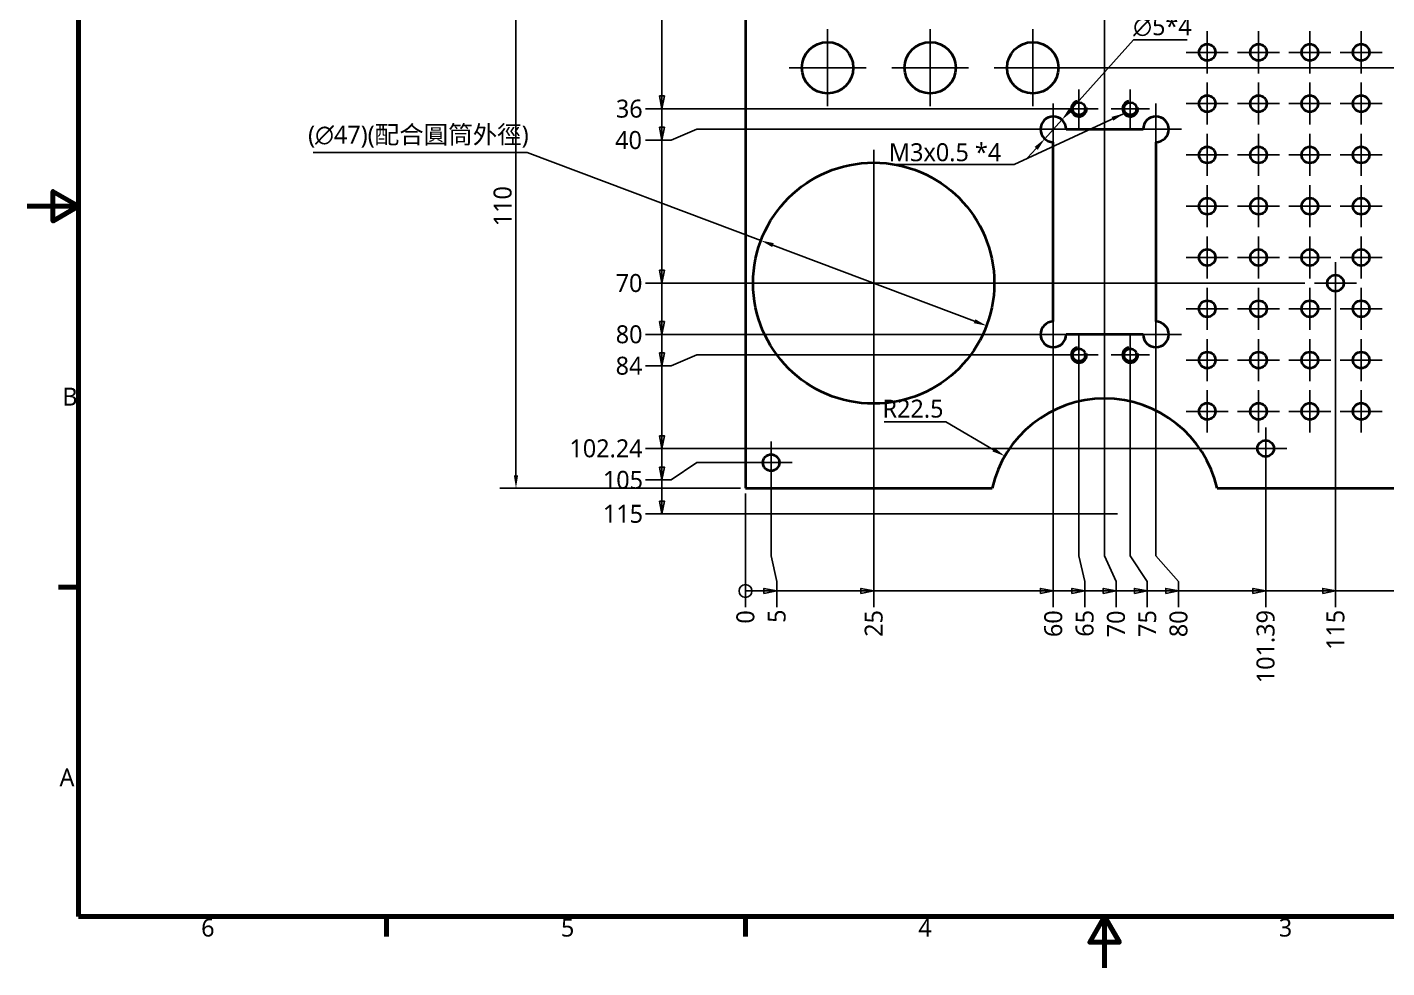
# Model space of a CAD drawing. Header units: millimetres. Extents: x 0 to 420, y 0 to 297.
# Drawn here: x 0 to 265, y 0 to 183.4 of the extents above; entities that cross this region are included whole.
import ezdxf

# ---------------------------------------------------------------- set-up
doc = ezdxf.new("R2010")
doc.units = ezdxf.units.MM
for name, color, linetype, lineweight, true_color in [('中心標記 (ISO)', 1, 'Continuous', 25, 0xff0000), ('中心線 (ISO)', 1, 'Continuous', 25, 0xff0000), ('圖框 (ISO)', 1, 'Continuous', 70, 0xff0000), ('標註 (ISO)', 5, 'Continuous', 25, 0x0000ff), ('窄部可見 (ISO)', 4, 'Continuous', 35, 0x00ffff), ('符號 (ISO)', 7, 'Continuous', 25, 0xff0080)]:
    doc.layers.add(name, color=color, linetype=linetype, lineweight=lineweight, true_color=true_color)
doc.layers.add('可見 (ISO)', color=7, linetype='Continuous', lineweight=35)
doc.styles.add('註記文字 (ISO)', font='')
doc.styles.get('註記文字 (ISO)').set_extended_font_data('Microsoft JhengHei')
doc.dimstyles.new('預設 (ISO)', dxfattribs={"dimtxt": 3.5, "dimasz": 2.5, "dimexe": 3.175, "dimexo": 1, "dimgap": 0.762, "dimtad": 1, "dimtoh": 1, "dimrnd": 1e-08, "dimdsep": 46, "dimtxsty": '註記文字 (ISO)', "dimcen": 0.09, "dimdle": 10, "dimclrd": 256, "dimclre": 256, "dimclrt": 256, "dimazin": 2, "dimtfac": 0.571429, "dimtmove": 0, "dimatfit": 3, "dimfxl": 1, "dimtolj": 1, "dimtzin": 0, "dimlwd": -1, "dimlwe": -1, "dimarcsym": 0})
doc.dimstyles.new('預設 (ISO)$7', dxfattribs={"dimtxt": 3.5, "dimasz": 2.5, "dimexe": 3.175, "dimexo": 1, "dimgap": 0.762, "dimtad": 1, "dimtoh": 1, "dimrnd": 1e-08, "dimdsep": 46, "dimtxsty": '註記文字 (ISO)', "dimcen": 0.09, "dimdle": 10, "dimclrd": 256, "dimclre": 256, "dimclrt": 256, "dimazin": 2, "dimtfac": 0.571429, "dimtmove": 0, "dimatfit": 3, "dimfxl": 1, "dimtolj": 1, "dimtzin": 0, "dimlwd": -1, "dimlwe": -1, "dimarcsym": 0})

# ---------------------------------------------------------------- blocks, each defined once
blk = doc.blocks.new('圖框 預設圖框')
at = {"layer": '圖框 (ISO)'}
for p, q in [((10, 74.25), (6.1, 74.25)), ((70, 10), (70, 6.1)), ((140, 10), (140, 6.1))]:
    blk.add_line(p, q, dxfattribs=at)
at = {"layer": '圖框 (ISO)', "flags": 128}
for points in [[(10, 10), (10, 287), (410, 287), (410, 10), (10, 10)], [(0, 148.5), (10, 148.5), (5, 151.39), (5, 145.61), (10, 148.5)], [(210, 0), (210, 10), (207.11, 5), (212.89, 5), (210, 10)]]:
    blk.add_lwpolyline(points, dxfattribs=at)
at = {"layer": '圖框 (ISO)', "char_height": 3.5, "attachment_point": 7, "style": '註記文字 (ISO)'}
for s, insert in [('B', (6.86, 109.63)), ('A', (6.3, 35.38)), ('6', (33.91, 6.04)), ('5', (104.03, 6.04)), ('4', (173.69, 6.1)), ('3', (243.95, 6.04))]:
    blk.add_mtext(s, dxfattribs=dict(at, insert=insert))
blk = doc.blocks.new('*D8')
at = {"layer": 'Defpoints', "color": 0, "transparency": 16777216}
for p in [(140, 203.5), (95.27, 93.5), (140, 93.5)]:
    blk.add_point(p, dxfattribs=at)
at = {"layer": '標註 (ISO)', "transparency": 16777216}
for p, q in [((139, 203.5), (92.09, 203.5)), ((95.27, 201), (95.27, 96)), ((139, 93.5), (92.09, 93.5))]:
    blk.add_line(p, q, dxfattribs=at)
for points in [[(94.85, 201), (95.68, 201), (95.27, 203.5)], [(94.85, 96), (95.68, 96), (95.27, 93.5)]]:
    blk.add_solid(points, dxfattribs=at)
at = {"layer": '標註 (ISO)', "transparency": 16777216, "insert": (92.68, 148.5), "char_height": 3.5, "attachment_point": 5, "rotation": 90, "style": '註記文字 (ISO)'}
blk.add_mtext('\\A1;110', dxfattribs=at)
blk = doc.blocks.new('*D9')
at = {"layer": 'Defpoints', "color": 0, "transparency": 16777216}
for p in [(140, 93.5), (140, 93.5), (140, 70.3)]:
    blk.add_point(p, dxfattribs=at)
at = {"layer": '標註 (ISO)', "transparency": 16777216}
blk.add_line((140, 92.5), (140, 70.3), dxfattribs=at)
at = {"layer": '標註 (ISO)', "transparency": 16777216, "insert": (140, 68.41), "char_height": 3.5, "attachment_point": 5, "rotation": 90, "style": '註記文字 (ISO)'}
blk.add_mtext('\\A1;0', dxfattribs=at)
blk = doc.blocks.new('*D11')
at = {"layer": 'Defpoints', "color": 0, "transparency": 16777216}
for p in [(165, 133.5), (140, 93.5), (165, 70.3)]:
    blk.add_point(p, dxfattribs=at)
at = {"layer": '標註 (ISO)', "transparency": 16777216}
blk.add_line((165, 132.5), (165, 70.3), dxfattribs=at)
at = {"layer": '標註 (ISO)', "transparency": 16777216, "insert": (165, 67.14), "char_height": 3.5, "attachment_point": 5, "rotation": 90, "style": '註記文字 (ISO)'}
blk.add_mtext('\\A1;25', dxfattribs=at)
blk = doc.blocks.new('*D12')
at = {"layer": 'Defpoints', "color": 0, "transparency": 16777216}
for p in [(200, 123.5), (140, 93.5), (200, 70.3)]:
    blk.add_point(p, dxfattribs=at)
at = {"layer": '標註 (ISO)', "transparency": 16777216}
blk.add_line((200, 122.5), (200, 70.3), dxfattribs=at)
at = {"layer": '標註 (ISO)', "transparency": 16777216, "insert": (200, 67.1), "char_height": 3.5, "attachment_point": 5, "rotation": 90, "style": '註記文字 (ISO)'}
blk.add_mtext('\\A1;60', dxfattribs=at)
blk = doc.blocks.new('*D13')
at = {"layer": 'Defpoints', "color": 0, "transparency": 16777216}
for p in [(205, 119.5), (140, 93.5), (206.12, 70.3)]:
    blk.add_point(p, dxfattribs=at)
at = {"layer": '標註 (ISO)', "transparency": 16777216}
for p, q in [((205, 118.5), (205, 80.3)), ((205, 80.3), (206.12, 75.3)), ((206.12, 75.3), (206.12, 70.3))]:
    blk.add_line(p, q, dxfattribs=at)
at = {"layer": '標註 (ISO)', "transparency": 16777216, "insert": (206.12, 67.16), "char_height": 3.5, "attachment_point": 5, "rotation": 90, "style": '註記文字 (ISO)'}
blk.add_mtext('\\A1;65', dxfattribs=at)
blk = doc.blocks.new('*D14')
at = {"layer": 'Defpoints', "color": 0, "transparency": 16777216}
for p in [(215, 119.5), (140, 93.5), (218.32, 70.3)]:
    blk.add_point(p, dxfattribs=at)
at = {"layer": '標註 (ISO)', "transparency": 16777216}
for p, q in [((215, 118.5), (215, 80.3)), ((215, 80.3), (218.32, 75.3)), ((218.32, 75.3), (218.32, 70.3))]:
    blk.add_line(p, q, dxfattribs=at)
at = {"layer": '標註 (ISO)', "transparency": 16777216, "insert": (218.32, 67.13), "char_height": 3.5, "attachment_point": 5, "rotation": 90, "style": '註記文字 (ISO)'}
blk.add_mtext('\\A1;75', dxfattribs=at)
blk = doc.blocks.new('*D15')
at = {"layer": 'Defpoints', "color": 0, "transparency": 16777216}
for p in [(220, 119.5), (140, 93.5), (224.41, 70.3)]:
    blk.add_point(p, dxfattribs=at)
at = {"layer": '標註 (ISO)', "transparency": 16777216}
for p, q in [((220, 118.5), (220, 80.3)), ((220, 80.3), (224.41, 75.3)), ((224.41, 75.3), (224.41, 70.3))]:
    blk.add_line(p, q, dxfattribs=at)
at = {"layer": '標註 (ISO)', "transparency": 16777216, "insert": (224.41, 67.08), "char_height": 3.5, "attachment_point": 5, "rotation": 90, "style": '註記文字 (ISO)'}
blk.add_mtext('\\A1;80', dxfattribs=at)
blk = doc.blocks.new('*D16')
at = {"layer": 'Defpoints', "color": 0, "transparency": 16777216}
for p in [(275, 98.5), (140, 93.5), (275, 70.3)]:
    blk.add_point(p, dxfattribs=at)
at = {"layer": '標註 (ISO)', "transparency": 16777216}
blk.add_line((275, 97.5), (275, 70.3), dxfattribs=at)
at = {"layer": '標註 (ISO)', "transparency": 16777216, "insert": (275, 65.89), "char_height": 3.5, "attachment_point": 5, "rotation": 90, "style": '註記文字 (ISO)'}
blk.add_mtext('\\A1;135', dxfattribs=at)
blk = doc.blocks.new('*D17')
at = {"layer": 'Defpoints', "color": 0, "transparency": 16777216}
for p in [(140, 93.5), (210, 88.5), (212.23, 70.3)]:
    blk.add_point(p, dxfattribs=at)
at = {"layer": '標註 (ISO)', "transparency": 16777216}
for p, q in [((210, 87.5), (210, 80.3)), ((210, 80.3), (212.23, 75.3)), ((212.23, 75.3), (212.23, 70.3))]:
    blk.add_line(p, q, dxfattribs=at)
at = {"layer": '標註 (ISO)', "transparency": 16777216, "insert": (212.23, 67.06), "char_height": 3.5, "attachment_point": 5, "rotation": 90, "style": '註記文字 (ISO)'}
blk.add_mtext('\\A1;70', dxfattribs=at)
blk = doc.blocks.new('*D18')
at = {"layer": 'Defpoints', "color": 0, "transparency": 16777216}
for p in [(241.39, 101.26), (140, 93.5), (241.39, 70.3)]:
    blk.add_point(p, dxfattribs=at)
at = {"layer": '標註 (ISO)', "transparency": 16777216}
blk.add_line((241.39, 100.26), (241.39, 70.3), dxfattribs=at)
at = {"layer": '標註 (ISO)', "transparency": 16777216, "insert": (241.39, 62.63), "char_height": 3.5, "attachment_point": 5, "rotation": 90, "style": '註記文字 (ISO)'}
blk.add_mtext('\\A1;101.39', dxfattribs=at)
blk = doc.blocks.new('*D19')
at = {"layer": 'Defpoints', "color": 0, "transparency": 16777216}
for p in [(255, 133.5), (140, 93.5), (255, 70.3)]:
    blk.add_point(p, dxfattribs=at)
at = {"layer": '標註 (ISO)', "transparency": 16777216}
blk.add_line((255, 132.5), (255, 70.3), dxfattribs=at)
at = {"layer": '標註 (ISO)', "transparency": 16777216, "insert": (255, 65.89), "char_height": 3.5, "attachment_point": 5, "rotation": 90, "style": '註記文字 (ISO)'}
blk.add_mtext('\\A1;115', dxfattribs=at)
blk = doc.blocks.new('2dTransSymbol1')
at = {"layer": '標註 (ISO)'}
for p, q in [((142.5, 73.48), (140, 73.48)), ((142.5, 73.48), (143.59, 73.48)), ((146.09, 73.48), (143.59, 73.98)), ((143.59, 73.98), (143.59, 72.98)), ((143.59, 73.48), (146.09, 73.48)), ((143.59, 72.98), (146.09, 73.48)), ((146.09, 73.48), (162.5, 73.48)), ((165, 73.48), (162.5, 73.98)), ((162.5, 73.98), (162.5, 72.98)), ((162.5, 73.48), (165, 73.48)), ((162.5, 72.98), (165, 73.48)), ((165, 73.48), (197.5, 73.48)), ((200, 73.48), (197.5, 73.98)), ((197.5, 73.98), (197.5, 72.98)), ((197.5, 73.48), (200, 73.48)), ((197.5, 72.98), (200, 73.48)), ((200, 73.48), (203.62, 73.48)), ((206.12, 73.48), (203.62, 73.98)), ((203.62, 73.98), (203.62, 72.98)), ((203.62, 73.48), (206.12, 73.48)), ((203.62, 72.98), (206.12, 73.48)), ((206.12, 73.48), (209.73, 73.48)), ((212.23, 73.48), (209.73, 73.98)), ((209.73, 73.98), (209.73, 72.98)), ((209.73, 73.48), (212.23, 73.48)), ((209.73, 72.98), (212.23, 73.48)), ((212.23, 73.48), (215.82, 73.48)), ((218.32, 73.48), (215.82, 73.98)), ((215.82, 73.98), (215.82, 72.98)), ((215.82, 73.48), (218.32, 73.48)), ((215.82, 72.98), (218.32, 73.48)), ((218.32, 73.48), (221.91, 73.48)), ((224.41, 73.48), (221.91, 73.98)), ((221.91, 73.98), (221.91, 72.98)), ((221.91, 73.48), (224.41, 73.48)), ((221.91, 72.98), (224.41, 73.48)), ((224.41, 73.48), (238.89, 73.48)), ((241.39, 73.48), (238.89, 73.98)), ((238.89, 73.98), (238.89, 72.98)), ((238.89, 73.48), (241.39, 73.48)), ((238.89, 72.98), (241.39, 73.48)), ((241.39, 73.48), (252.5, 73.48)), ((255, 73.48), (252.5, 73.98)), ((252.5, 73.98), (252.5, 72.98)), ((252.5, 73.48), (255, 73.48)), ((252.5, 72.98), (255, 73.48)), ((255, 73.48), (272.5, 73.48)), ((275, 73.48), (272.5, 73.98)), ((272.5, 73.98), (272.5, 72.98)), ((272.5, 73.48), (275, 73.48)), ((272.5, 72.98), (275, 73.48))]:
    blk.add_line(p, q, dxfattribs=at)
at = {"layer": '標註 (ISO)', "flags": 128}
for points in [[(143.59, 72.98), (146.09, 73.48), (143.59, 73.98), (143.59, 72.98)], [(162.5, 72.98), (165, 73.48), (162.5, 73.98), (162.5, 72.98)], [(197.5, 72.98), (200, 73.48), (197.5, 73.98), (197.5, 72.98)], [(203.62, 72.98), (206.12, 73.48), (203.62, 73.98), (203.62, 72.98)], [(209.73, 72.98), (212.23, 73.48), (209.73, 73.98), (209.73, 72.98)], [(215.82, 72.98), (218.32, 73.48), (215.82, 73.98), (215.82, 72.98)], [(221.91, 72.98), (224.41, 73.48), (221.91, 73.98), (221.91, 72.98)], [(238.89, 72.98), (241.39, 73.48), (238.89, 73.98), (238.89, 72.98)], [(252.5, 72.98), (255, 73.48), (252.5, 73.98), (252.5, 72.98)], [(272.5, 72.98), (275, 73.48), (272.5, 73.98), (272.5, 72.98)]]:
    blk.add_lwpolyline(points, dxfattribs=at)
at = {"layer": '標註 (ISO)'}
blk.add_circle((140, 73.48), 1.25, dxfattribs=at)
for points in [[(143.59, 72.98), (146.09, 73.48), (143.59, 73.98), (143.59, 72.98)], [(162.5, 72.98), (165, 73.48), (162.5, 73.98), (162.5, 72.98)], [(197.5, 72.98), (200, 73.48), (197.5, 73.98), (197.5, 72.98)], [(203.62, 72.98), (206.12, 73.48), (203.62, 73.98), (203.62, 72.98)], [(209.73, 72.98), (212.23, 73.48), (209.73, 73.98), (209.73, 72.98)], [(215.82, 72.98), (218.32, 73.48), (215.82, 73.98), (215.82, 72.98)], [(221.91, 72.98), (224.41, 73.48), (221.91, 73.98), (221.91, 72.98)], [(238.89, 72.98), (241.39, 73.48), (238.89, 73.98), (238.89, 72.98)], [(252.5, 72.98), (255, 73.48), (252.5, 73.98), (252.5, 72.98)], [(272.5, 72.98), (275, 73.48), (272.5, 73.98), (272.5, 72.98)]]:
    blk.add_solid(points, dxfattribs=at)
blk = doc.blocks.new('*D23')
at = {"layer": 'Defpoints', "color": 0, "transparency": 16777216}
for p in [(140, 203.5), (120.53, 167.5), (205, 167.5)]:
    blk.add_point(p, dxfattribs=at)
at = {"layer": '標註 (ISO)', "transparency": 16777216}
blk.add_line((204, 167.5), (120.53, 167.5), dxfattribs=at)
at = {"layer": '標註 (ISO)', "transparency": 16777216, "insert": (117.35, 167.5), "char_height": 3.5, "attachment_point": 5, "style": '註記文字 (ISO)'}
blk.add_mtext('\\A1;36', dxfattribs=at)
blk = doc.blocks.new('*D24')
at = {"layer": 'Defpoints', "color": 0, "transparency": 16777216}
for p in [(140, 203.5), (200, 163.5), (120.53, 161.38)]:
    blk.add_point(p, dxfattribs=at)
at = {"layer": '標註 (ISO)', "transparency": 16777216}
for p, q in [((130.53, 163.5), (125.53, 161.38)), ((199, 163.5), (130.53, 163.5)), ((125.53, 161.38), (120.53, 161.38))]:
    blk.add_line(p, q, dxfattribs=at)
at = {"layer": '標註 (ISO)', "transparency": 16777216, "insert": (117.21, 161.38), "char_height": 3.5, "attachment_point": 5, "style": '註記文字 (ISO)'}
blk.add_mtext('\\A1;40', dxfattribs=at)
blk = doc.blocks.new('*D25')
at = {"layer": 'Defpoints', "color": 0, "transparency": 16777216}
for p in [(140, 203.5), (120.53, 123.5), (200, 123.5)]:
    blk.add_point(p, dxfattribs=at)
at = {"layer": '標註 (ISO)', "transparency": 16777216}
blk.add_line((199, 123.5), (120.53, 123.5), dxfattribs=at)
at = {"layer": '標註 (ISO)', "transparency": 16777216, "insert": (117.32, 123.5), "char_height": 3.5, "attachment_point": 5, "style": '註記文字 (ISO)'}
blk.add_mtext('\\A1;80', dxfattribs=at)
blk = doc.blocks.new('*D26')
at = {"layer": 'Defpoints', "color": 0, "transparency": 16777216}
for p in [(140, 203.5), (205, 119.5), (120.53, 117.38)]:
    blk.add_point(p, dxfattribs=at)
at = {"layer": '標註 (ISO)', "transparency": 16777216}
for p, q in [((130.53, 119.5), (125.53, 117.38)), ((204, 119.5), (130.53, 119.5)), ((125.53, 117.38), (120.53, 117.38))]:
    blk.add_line(p, q, dxfattribs=at)
at = {"layer": '標註 (ISO)', "transparency": 16777216, "insert": (117.3, 117.38), "char_height": 3.5, "attachment_point": 5, "style": '註記文字 (ISO)'}
blk.add_mtext('\\A1;84', dxfattribs=at)
blk = doc.blocks.new('*D27')
at = {"layer": 'Defpoints', "color": 0, "transparency": 16777216}
for p in [(140, 203.5), (145, 98.5), (120.53, 95.12)]:
    blk.add_point(p, dxfattribs=at)
at = {"layer": '標註 (ISO)', "transparency": 16777216}
for p, q in [((130.53, 98.5), (125.53, 95.12)), ((144, 98.5), (130.53, 98.5)), ((125.53, 95.12), (120.53, 95.12))]:
    blk.add_line(p, q, dxfattribs=at)
at = {"layer": '標註 (ISO)', "transparency": 16777216, "insert": (116.12, 95.12), "char_height": 3.5, "attachment_point": 5, "style": '註記文字 (ISO)'}
blk.add_mtext('\\A1;105', dxfattribs=at)
blk = doc.blocks.new('*D28')
at = {"layer": 'Defpoints', "color": 0, "transparency": 16777216}
for p in [(140, 203.5), (120.53, 88.5), (210, 88.5)]:
    blk.add_point(p, dxfattribs=at)
at = {"layer": '標註 (ISO)', "transparency": 16777216}
blk.add_line((209, 88.5), (120.53, 88.5), dxfattribs=at)
at = {"layer": '標註 (ISO)', "transparency": 16777216, "insert": (116.12, 88.5), "char_height": 3.5, "attachment_point": 5, "style": '註記文字 (ISO)'}
blk.add_mtext('\\A1;115', dxfattribs=at)
blk = doc.blocks.new('*D29')
at = {"layer": 'Defpoints', "color": 0, "transparency": 16777216}
for p in [(140, 203.5), (120.53, 133.5), (250, 133.5)]:
    blk.add_point(p, dxfattribs=at)
at = {"layer": '標註 (ISO)', "transparency": 16777216}
blk.add_line((249, 133.5), (120.53, 133.5), dxfattribs=at)
at = {"layer": '標註 (ISO)', "transparency": 16777216, "insert": (117.3, 133.5), "char_height": 3.5, "attachment_point": 5, "style": '註記文字 (ISO)'}
blk.add_mtext('\\A1;70', dxfattribs=at)
blk = doc.blocks.new('*D30')
at = {"layer": 'Defpoints', "color": 0, "transparency": 16777216}
for p in [(140, 203.5), (120.53, 101.26), (241.39, 101.26)]:
    blk.add_point(p, dxfattribs=at)
at = {"layer": '標註 (ISO)', "transparency": 16777216}
blk.add_line((240.39, 101.26), (120.53, 101.26), dxfattribs=at)
at = {"layer": '標註 (ISO)', "transparency": 16777216, "insert": (112.82, 101.26), "char_height": 3.5, "attachment_point": 5, "style": '註記文字 (ISO)'}
blk.add_mtext('\\A1;102.24', dxfattribs=at)
blk = doc.blocks.new('2dTransSymbol2')
at = {"layer": '標註 (ISO)'}
for p, q in [((123.71, 201), (123.71, 203.5)), ((123.21, 199.91), (123.71, 197.41)), ((124.21, 199.91), (123.21, 199.91)), ((123.71, 199.91), (123.71, 201)), ((123.71, 199.91), (123.71, 197.41)), ((123.71, 197.41), (124.21, 199.91)), ((123.71, 170), (123.71, 197.41)), ((123.21, 170), (123.71, 167.5)), ((124.21, 170), (123.21, 170)), ((123.71, 170), (123.71, 167.5)), ((123.71, 167.5), (124.21, 170)), ((123.71, 163.88), (123.71, 167.5)), ((123.21, 163.88), (123.71, 161.38)), ((124.21, 163.88), (123.21, 163.88)), ((123.71, 163.88), (123.71, 161.38)), ((123.71, 161.38), (124.21, 163.88)), ((123.71, 136), (123.71, 161.38)), ((123.21, 136), (123.71, 133.5)), ((124.21, 136), (123.21, 136)), ((123.71, 136), (123.71, 133.5)), ((123.71, 133.5), (124.21, 136)), ((123.71, 126), (123.71, 133.5)), ((123.21, 126), (123.71, 123.5)), ((124.21, 126), (123.21, 126)), ((123.71, 126), (123.71, 123.5)), ((123.71, 123.5), (124.21, 126)), ((123.71, 119.88), (123.71, 123.5)), ((123.21, 119.88), (123.71, 117.38)), ((124.21, 119.88), (123.21, 119.88)), ((123.71, 119.88), (123.71, 117.38)), ((123.71, 117.38), (124.21, 119.88)), ((123.71, 103.76), (123.71, 117.38)), ((123.21, 103.76), (123.71, 101.26)), ((124.21, 103.76), (123.21, 103.76)), ((123.71, 103.76), (123.71, 101.26)), ((123.71, 101.26), (124.21, 103.76)), ((123.71, 97.62), (123.71, 101.26)), ((123.21, 97.62), (123.71, 95.12)), ((124.21, 97.62), (123.21, 97.62)), ((123.71, 97.62), (123.71, 95.12)), ((123.71, 95.12), (124.21, 97.62)), ((123.71, 91), (123.71, 95.12)), ((123.21, 91), (123.71, 88.5)), ((124.21, 91), (123.21, 91)), ((123.71, 91), (123.71, 88.5)), ((123.71, 88.5), (124.21, 91))]:
    blk.add_line(p, q, dxfattribs=at)
at = {"layer": '標註 (ISO)', "flags": 128}
for points in [[(123.21, 199.91), (123.71, 197.41), (124.21, 199.91), (123.21, 199.91)], [(123.21, 170), (123.71, 167.5), (124.21, 170), (123.21, 170)], [(123.21, 163.88), (123.71, 161.38), (124.21, 163.88), (123.21, 163.88)], [(123.21, 136), (123.71, 133.5), (124.21, 136), (123.21, 136)], [(123.21, 126), (123.71, 123.5), (124.21, 126), (123.21, 126)], [(123.21, 119.88), (123.71, 117.38), (124.21, 119.88), (123.21, 119.88)], [(123.21, 103.76), (123.71, 101.26), (124.21, 103.76), (123.21, 103.76)], [(123.21, 97.62), (123.71, 95.12), (124.21, 97.62), (123.21, 97.62)], [(123.21, 91), (123.71, 88.5), (124.21, 91), (123.21, 91)]]:
    blk.add_lwpolyline(points, dxfattribs=at)
at = {"layer": '標註 (ISO)'}
blk.add_circle((123.71, 203.5), 1.25, dxfattribs=at)
for points in [[(123.21, 199.91), (123.71, 197.41), (124.21, 199.91), (123.21, 199.91)], [(123.21, 170), (123.71, 167.5), (124.21, 170), (123.21, 170)], [(123.21, 163.88), (123.71, 161.38), (124.21, 163.88), (123.21, 163.88)], [(123.21, 136), (123.71, 133.5), (124.21, 136), (123.21, 136)], [(123.21, 126), (123.71, 123.5), (124.21, 126), (123.21, 126)], [(123.21, 119.88), (123.71, 117.38), (124.21, 119.88), (123.21, 119.88)], [(123.21, 103.76), (123.71, 101.26), (124.21, 103.76), (123.21, 103.76)], [(123.21, 97.62), (123.71, 95.12), (124.21, 97.62), (123.21, 97.62)], [(123.21, 91), (123.71, 88.5), (124.21, 91), (123.21, 91)]]:
    blk.add_solid(points, dxfattribs=at)
blk = doc.blocks.new('*D32')
at = {"layer": 'Defpoints', "color": 0, "transparency": 16777216}
for p in [(201.67, 165.36), (198.33, 161.64)]:
    blk.add_point(p, dxfattribs=at)
at = {"layer": '標註 (ISO)', "transparency": 16777216}
for p, q in [((203.34, 167.22), (215.65, 180.94)), ((215.65, 180.94), (226.12, 180.94)), ((198.33, 161.64), (201.67, 165.36)), ((196.66, 159.78), (194.99, 157.92))]:
    blk.add_line(p, q, dxfattribs=at)
for points in [[(203.03, 167.5), (203.65, 166.94), (201.67, 165.36)], [(196.35, 160.06), (196.97, 159.5), (198.33, 161.64)]]:
    blk.add_solid(points, dxfattribs=at)
at = {"layer": '標註 (ISO)', "transparency": 16777216, "insert": (221.27, 183.48), "char_height": 3.5, "attachment_point": 5, "style": '註記文字 (ISO)'}
blk.add_mtext('\\A1;\\f微軟正黑體|b0|i0;\\H3.5000;∅5*4', dxfattribs=at)
blk = doc.blocks.new('*D33')
at = {"layer": 'Defpoints', "color": 0, "transparency": 16777216}
for p in [(190.53, 99.78), (210, 88.5)]:
    blk.add_point(p, dxfattribs=at)
at = {"layer": '標註 (ISO)', "transparency": 16777216}
for p, q in [((167.01, 106.43), (179.06, 106.43)), ((179.06, 106.43), (188.37, 101.03))]:
    blk.add_line(p, q, dxfattribs=at)
blk.add_solid([(188.58, 101.39), (188.16, 100.67), (190.53, 99.78)], dxfattribs=at)
at = {"layer": '標註 (ISO)', "transparency": 16777216, "insert": (172.65, 109), "char_height": 3.5, "attachment_point": 5, "style": '註記文字 (ISO)'}
blk.add_mtext('\\A1;R22.5', dxfattribs=at)
blk = doc.blocks.new('*D45')
at = {"layer": 'Defpoints', "color": 0, "transparency": 16777216}
for p in [(143.02, 141.8), (186.98, 125.2)]:
    blk.add_point(p, dxfattribs=at)
at = {"layer": '標註 (ISO)', "transparency": 16777216}
for p, q in [((97.48, 158.99), (55.77, 158.99)), ((143.02, 141.8), (97.48, 158.99)), ((184.65, 126.08), (145.35, 140.92))]:
    blk.add_line(p, q, dxfattribs=at)
for points in [[(145.5, 141.31), (145.21, 140.53), (143.02, 141.8)], [(184.79, 126.47), (184.5, 125.69), (186.98, 125.2)]]:
    blk.add_solid(points, dxfattribs=at)
at = {"layer": '標註 (ISO)', "transparency": 16777216, "insert": (76.25, 162.08), "char_height": 3.5, "attachment_point": 5, "style": '註記文字 (ISO)'}
blk.add_mtext('\\A1;\\f微軟正黑體|b0|i0;\\H3.5000;(∅47)(配合圓筒外徑)', dxfattribs=at)
blk = doc.blocks.new('*D57')
at = {"layer": 'Defpoints', "color": 0, "transparency": 16777216}
for p in [(196, 175.5), (298.53, 175.5), (280, 93.5)]:
    blk.add_point(p, dxfattribs=at)
at = {"layer": '標註 (ISO)', "transparency": 16777216}
blk.add_line((197, 175.5), (298.53, 175.5), dxfattribs=at)
at = {"layer": '標註 (ISO)', "transparency": 16777216, "insert": (301.69, 175.5), "char_height": 3.5, "attachment_point": 5, "style": '註記文字 (ISO)'}
blk.add_mtext('\\A1;82', dxfattribs=at)
blk = doc.blocks.new('*D58')
at = {"layer": 'Defpoints', "color": 0, "transparency": 16777216}
for p in [(196, 195.5), (298.53, 195.5), (280, 93.5)]:
    blk.add_point(p, dxfattribs=at)
at = {"layer": '標註 (ISO)', "transparency": 16777216}
blk.add_line((197, 195.5), (298.53, 195.5), dxfattribs=at)
at = {"layer": '標註 (ISO)', "transparency": 16777216, "insert": (302.95, 195.5), "char_height": 3.5, "attachment_point": 5, "style": '註記文字 (ISO)'}
blk.add_mtext('\\A1;102', dxfattribs=at)

msp = doc.modelspace()

# ---------------------------------------------------------------- linework, layer by layer
at = {"layer": '中心標記 (ISO)', "linetype": 'Continuous'}
for p, q in [((156, 183), (156, 168)), ((176, 183), (176, 168)), ((196, 183), (196, 168)), ((230, 182.6), (230, 174.4)), ((240, 182.6), (240, 174.4)), ((250, 182.6), (250, 174.4)), ((260, 182.6), (260, 174.4)), ((234.1, 178.5), (225.9, 178.5)), ((244.1, 178.5), (235.9, 178.5)), ((254.1, 178.5), (245.9, 178.5)), ((264.1, 178.5), (255.9, 178.5)), ((163.5, 175.5), (148.5, 175.5)), ((183.5, 175.5), (168.5, 175.5)), ((203.5, 175.5), (188.5, 175.5)), ((230, 172.6), (230, 164.4)), ((240, 172.6), (240, 164.4)), ((250, 172.6), (250, 164.4)), ((260, 172.6), (260, 164.4)), ((205, 171.2295), (205, 163.7705)), ((215, 171.2295), (215, 163.7705)), ((200, 168.5), (200, 158.5)), ((208.7295, 167.5), (201.2705, 167.5)), ((218.7295, 167.5), (211.2705, 167.5)), ((220, 168.5), (220, 158.5)), ((234.1, 168.5), (225.9, 168.5)), ((244.1, 168.5), (235.9, 168.5)), ((254.1, 168.5), (245.9, 168.5)), ((264.1, 168.5), (255.9, 168.5)), ((205, 163.5), (195, 163.5)), ((225, 163.5), (215, 163.5)), ((230, 162.6), (230, 154.4)), ((240, 162.6), (240, 154.4)), ((250, 162.6), (250, 154.4)), ((260, 162.6), (260, 154.4)), ((165, 159.5), (165, 107.5)), ((234.1, 158.5), (225.9, 158.5)), ((244.1, 158.5), (235.9, 158.5)), ((254.1, 158.5), (245.9, 158.5)), ((264.1, 158.5), (255.9, 158.5)), ((230, 152.6), (230, 144.4)), ((240, 152.6), (240, 144.4)), ((250, 152.6), (250, 144.4)), ((260, 152.6), (260, 144.4)), ((234.1, 148.5), (225.9, 148.5)), ((244.1, 148.5), (235.9, 148.5)), ((254.1, 148.5), (245.9, 148.5)), ((264.1, 148.5), (255.9, 148.5)), ((230, 142.6), (230, 134.4)), ((240, 142.6), (240, 134.4)), ((250, 142.6), (250, 134.4)), ((260, 142.6), (260, 134.4)), ((234.1, 138.5), (225.9, 138.5)), ((244.1, 138.5), (235.9, 138.5)), ((254.1, 138.5), (245.9, 138.5)), ((264.1, 138.5), (255.9, 138.5)), ((255, 137.6), (255, 129.4)), ((191, 133.5), (139, 133.5)), ((230, 132.6), (230, 124.4)), ((240, 132.6), (240, 124.4)), ((250, 132.6), (250, 124.4)), ((259.1, 133.5), (250.9, 133.5)), ((260, 132.6), (260, 124.4)), ((200, 128.5), (200, 118.5)), ((220, 128.5), (220, 118.5)), ((234.1, 128.5), (225.9, 128.5)), ((244.1, 128.5), (235.9, 128.5)), ((254.1, 128.5), (245.9, 128.5)), ((264.1, 128.5), (255.9, 128.5)), ((205, 123.5), (195, 123.5)), ((205, 123.2295), (205, 115.7705)), ((225, 123.5), (215, 123.5)), ((215, 123.2295), (215, 115.7705)), ((230, 122.6), (230, 114.4)), ((240, 122.6), (240, 114.4)), ((250, 122.6), (250, 114.4)), ((260, 122.6), (260, 114.4)), ((208.7295, 119.5), (201.2705, 119.5)), ((218.7295, 119.5), (211.2705, 119.5)), ((234.1, 118.5), (225.9, 118.5)), ((244.1, 118.5), (235.9, 118.5)), ((254.1, 118.5), (245.9, 118.5)), ((264.1, 118.5), (255.9, 118.5)), ((210, 113.5), (210, 86)), ((230, 112.6), (230, 104.4)), ((240, 112.6), (240, 104.4)), ((250, 112.6), (250, 104.4)), ((260, 112.6), (260, 104.4)), ((234.1, 108.5), (225.9, 108.5)), ((244.1, 108.5), (235.9, 108.5)), ((254.1, 108.5), (245.9, 108.5)), ((264.1, 108.5), (255.9, 108.5)), ((241.3889, 105.355), (241.3889, 97.155)), ((145, 102.6), (145, 94.4)), ((245.4889, 101.255), (237.2889, 101.255)), ((149.1, 98.5), (140.9, 98.5)), ((212.5, 88.5), (207.5, 88.5))]:
    msp.add_line(p, q, dxfattribs=at)
at = {"layer": '中心線 (ISO)', "linetype": 'Continuous'}
msp.add_line((210, 206), (210, 91), dxfattribs=at)
at = {"layer": '可見 (ISO)'}
for p, q in [((140, 203.5), (140, 93.5)), ((202.5, 163.5), (217.5, 163.5)), ((200, 126), (200, 161)), ((220, 161), (220, 126)), ((217.5, 123.5), (202.5, 123.5)), ((140, 93.5), (188.0626, 93.5)), ((231.9374, 93.5), (280, 93.5))]:
    msp.add_line(p, q, dxfattribs=at)
for centre, radius in [((156, 175.5), 5), ((176, 175.5), 5), ((196, 175.5), 5), ((230, 178.5), 1.6), ((240, 178.5), 1.6), ((250, 178.5), 1.6), ((260, 178.5), 1.6), ((230, 168.5), 1.6), ((240, 168.5), 1.6), ((250, 168.5), 1.6), ((260, 168.5), 1.6), ((205, 167.5), 1.2295), ((215, 167.5), 1.2295), ((230, 158.5), 1.6), ((240, 158.5), 1.6), ((250, 158.5), 1.6), ((260, 158.5), 1.6), ((165, 133.5), 23.5), ((230, 148.5), 1.6), ((240, 148.5), 1.6), ((250, 148.5), 1.6), ((260, 148.5), 1.6), ((230, 138.5), 1.6), ((240, 138.5), 1.6), ((250, 138.5), 1.6), ((260, 138.5), 1.6), ((255, 133.5), 1.6), ((230, 128.5), 1.6), ((240, 128.5), 1.6), ((250, 128.5), 1.6), ((260, 128.5), 1.6), ((205, 119.5), 1.2295), ((215, 119.5), 1.2295), ((230, 118.5), 1.6), ((240, 118.5), 1.6), ((250, 118.5), 1.6), ((260, 118.5), 1.6), ((230, 108.5), 1.6), ((240, 108.5), 1.6), ((250, 108.5), 1.6), ((260, 108.5), 1.6), ((241.3889, 101.255), 1.6), ((145, 98.5), 1.6)]:
    msp.add_circle(centre, radius, dxfattribs=at)
for centre, radius, start, end in [((200, 163.5), 2.5, 0, 270), ((220, 163.5), 2.5, 270, 180), ((200, 123.5), 2.5, 90, 0), ((220, 123.5), 2.5, 180, 90), ((210, 88.5), 22.5, 12.839588, 167.160412)]:
    msp.add_arc(centre, radius, start, end, dxfattribs=at)
at = {"layer": '窄部可見 (ISO)'}
for centre in [(205, 167.5), (215, 167.5), (205, 119.5), (215, 119.5)]:
    msp.add_arc(centre, 1.5, 100, 10, dxfattribs=at)

# ---------------------------------------------------------------- block references
msp.add_blockref('圖框 預設圖框', (0, 0))
at = {"layer": '標註 (ISO)'}
for name in ['2dTransSymbol2', '2dTransSymbol1']:
    msp.add_blockref(name, (0, 0), dxfattribs=at)

# ---------------------------------------------------------------- texts
at = {"layer": '符號 (ISO)', "insert": (189.8447, 157.2093), "char_height": 3.5, "width": 21.971617, "attachment_point": 9, "line_spacing_factor": 0.6125, "style": '註記文字 (ISO)'}
msp.add_mtext('{M3x0.5 *4}', dxfattribs=at)

# ---------------------------------------------------------------- dimensions: what is measured, and where the dimension line sits
at = {"layer": '標註 (ISO)'}
dim = msp.add_linear_dim(base=(95.2657, 93.5), p1=(140, 203.5), p2=(140, 93.5), angle=90, dimstyle='預設 (ISO)', override={"dimgap": 0.762, "dimtoh": 0, "dimdec": 2, "dimtol": 0, "dimlim": 0, "dimtp": 0, "dimtm": 0, "dimtdec": 2, "dimtofl": 0, "dimatfit": 1}, dxfattribs=at)
dim.commit()
dim.dimension.update_dxf_attribs({"geometry": '*D8', "text_midpoint": (95.2657, 148.5), "dimtype": 160})
for feature_location, offset, dtype, origin, picture, middle in [((241.38889, 101.25504), (-120.85507, 0), 0, (140, 203.5), '*D30', (112.82379, 101.25504)), ((145, 98.5), (-24.4662, -3.3832), 0, (140, 203.5), '*D27', (116.1216, 95.1168)), ((210, 88.5), (-89.4662, 0), 0, (140, 203.5), '*D28', (116.1216, 88.5)), ((200, 163.5), (-79.4662, -2.1172), 0, (140, 203.5), '*D24', (117.2073, 161.3828)), ((250, 133.5), (-129.4662, 0), 0, (140, 203.5), '*D29', (117.2965, 133.5)), ((205, 119.5), (-84.4662, -2.1172), 0, (140, 203.5), '*D26', (117.2988, 117.3828)), ((200, 123.5), (-79.4662, 0), 0, (140, 203.5), '*D25', (117.3157, 123.5)), ((205, 167.5), (-84.4662, 0), 0, (140, 203.5), '*D23', (117.3485, 167.5)), ((196, 195.5), (102.5296, 0), 0, (280, 93.5), '*D58', (302.9487, 195.5)), ((196, 175.5), (102.5296, 0), 0, (280, 93.5), '*D57', (301.689, 175.5)), ((165, 133.5), (0, -63.1979), 1, (140, 93.5), '*D11', (165, 67.1428)), ((255, 133.5), (0, -63.1979), 1, (140, 93.5), '*D19', (255, 65.8899)), ((200, 123.5), (0, -53.1979), 1, (140, 93.5), '*D12', (200, 67.0965)), ((205, 119.5), (1.1172, -49.1979), 1, (140, 93.5), '*D13', (206.1172, 67.162)), ((215, 119.5), (3.323, -49.1979), 1, (140, 93.5), '*D14', (218.323, 67.1303)), ((220, 119.5), (4.4116, -49.1979), 1, (140, 93.5), '*D15', (224.4116, 67.084)), ((241.3889, 101.255), (0, -30.9529), 1, (140, 93.5), '*D18', (241.3889, 62.6294)), ((275, 98.5), (0, -28.1979), 1, (140, 93.5), '*D16', (275, 65.8899)), ((140, 93.5), (0, -23.1978733622), 1, (140, 93.5), '*D9', (140, 68.408105981)), ((210, 88.5), (2.2343, -18.1979), 1, (140, 93.5), '*D17', (212.2343, 67.0648))]:
    dim = msp.add_ordinate_dim(feature_location=feature_location, offset=offset, dtype=dtype, origin=origin, dimstyle='預設 (ISO)', override={"dimgap": 0.762, "dimtad": 0, "dimdec": 2, "dimtol": 0, "dimlim": 0, "dimtp": 0, "dimtm": 0, "dimtdec": 2}, dxfattribs=at)
    dim.commit()
    dim.dimension.update_dxf_attribs({"geometry": picture, "text_midpoint": middle})
for p1, p2, text, picture, middle in [((198.3302, 161.6394), (201.6698, 165.3606), '\\f微軟正黑體|b0|i0;\\H3.5000;<>*4', '*D32', (221.2704, 180.9434)), ((186.9849, 125.1986), (143.0151, 141.8014), '\\f微軟正黑體|b0|i0;\\H3.5000;(<>)(配合圓筒外徑)', '*D45', (76.247, 158.9939))]:
    dim = msp.add_diameter_dim_2p(p1=p1, p2=p2, text=text, dimstyle='預設 (ISO)', override={"dimgap": 0.762, "dimtih": 1, "dimdec": 2, "dimlfac": 1, "dimtol": 0, "dimlim": 0, "dimtp": 0, "dimtm": 0, "dimtdec": 2, "dimatfit": 2}, dxfattribs=at)
    dim.commit()
    dim.dimension.update_dxf_attribs({"geometry": picture, "text_midpoint": middle, "dimtype": 163})
dim = msp.add_radius_dim(center=(210, 88.5), mpoint=(190.5319, 99.7803), dimstyle='預設 (ISO)', override={"dimgap": 0.762, "dimtih": 1, "dimdec": 2, "dimlfac": 1, "dimcen": 0, "dimtol": 0, "dimlim": 0, "dimtp": 0, "dimtm": 0, "dimtdec": 2, "dimtofl": 0}, dxfattribs=at)
dim.commit()
dim.dimension.update_dxf_attribs({"geometry": '*D33', "text_midpoint": (172.6517, 106.4299), "dimtype": 164})
msp.add_ordinate_dim(feature_location=(145, 98.5), offset=(1.0886, -28.1979), dtype=1, origin=(140, 93.5), dimstyle='預設 (ISO)', override={"dimgap": 0.762, "dimtad": 0, "dimdec": 2, "dimtol": 0, "dimlim": 0, "dimtp": 0, "dimtm": 0, "dimtdec": 2}, dxfattribs=at).render()

# ---------------------------------------------------------------- leaders
at = {"layer": '符號 (ISO)', "annotation_type": 0, "has_hookline": 1, "hookline_direction": 1, "text_width": 21.1175}
msp.add_leader([(213.8, 166.6), (192.3447, 156.626), (189.8447, 156.626)], dimstyle='預設 (ISO)$7', override={"dimgap": 0, "dimtad": 1}, dxfattribs=at)

doc.saveas('drawing.dxf')
